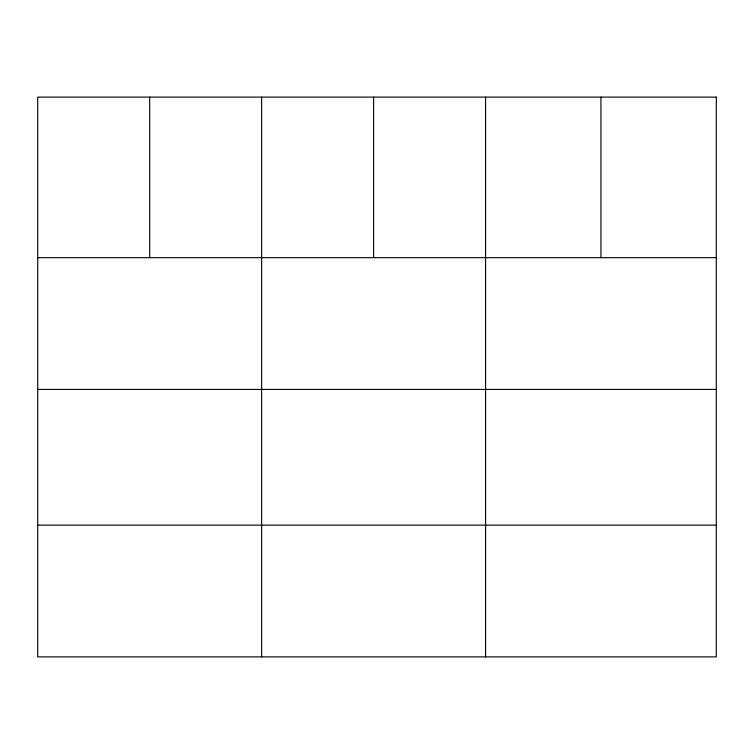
<?xml version="1.0" encoding="UTF-8"?>
<svg xmlns="http://www.w3.org/2000/svg" width="754" height="754" viewBox="0 0 754 754"><rect width="100%" height="100%" fill="white"/><g stroke="black" fill="none" stroke-linecap="round" stroke-linejoin="round"><path stroke-width="1.13" d="M37.7 257.67L716.3 257.67M37.7 389.403L716.3 389.403M37.7 525.142L716.3 525.142M600.938 97.115L600.938 257.67M485.576 97.115L485.576 656.885M373.607 97.115L373.607 257.67M261.638 97.115L261.638 656.885M149.669 97.115L149.669 257.67M716.3 97.115L37.7 97.115L37.7 656.885L716.3 656.885L716.3 97.115"/></g></svg>
